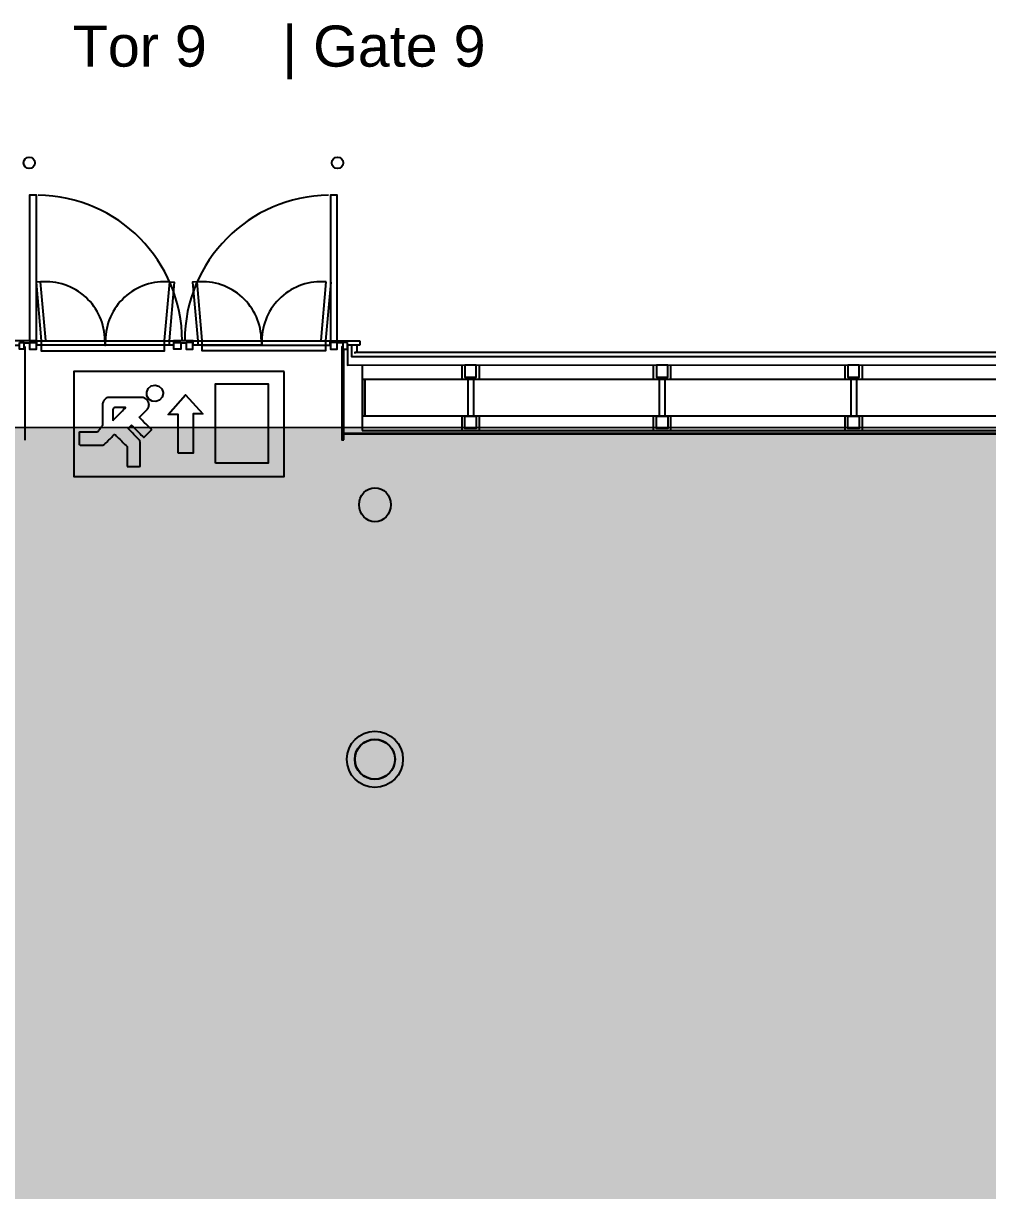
# Model space of a CAD drawing. Header units: metres. Extents: x 19 to 194, y 62 to 154.
# Drawn here: x 70.68 to 87.68, y 125.94 to 146.53 of the extents above; entities that cross this region are included whole.
import ezdxf

# ---------------------------------------------------------------- set-up
doc = ezdxf.new("R2010")
doc.units = ezdxf.units.M
doc.header["$MEASUREMENT"] = 0
doc.layers.add('ALL', color=7, linetype='Continuous')
doc.layers.add('ALL4', color=7, linetype='Continuous')
doc.styles.add('Arial', font='Arial.ttf')

msp = doc.modelspace()

# ---------------------------------------------------------------- hatches: boundary and pattern name
at = {"layer": 'ALL4', "lineweight": 0, "true_color": 0xe6e6e6, "transparency": 33554687}
h = msp.add_hatch(color=254, dxfattribs=at)
h.dxf.hatch_style = 1
h.paths.add_polyline_path([(181.2945, 128.8704), (187.0549, 128.8704), (187.0549, 139.3912), (29.3495, 139.4008), (29.3495, 127.8507), (32.7796, 127.8507), (32.7295, 82.9907), (29.3495, 82.9907), (29.3495, 69.8204), (187.0545, 69.8204), (187.0545, 83.1151), (181.2945, 83.1151)])

# ---------------------------------------------------------------- linework, layer by layer
at = {"layer": 'ALL', "color": 18, "lineweight": 25, "true_color": 0x000000}
for points in [[(70.7851, 140.9302), (70.9101, 140.9302), (70.9101, 143.497), (70.7901, 143.497), (70.7901, 140.9302)], [(76.2101, 140.9302), (76.2101, 143.497), (76.0901, 143.497), (76.0901, 140.9302)], [(71.0743, 140.9372), (70.9842, 141.9679), (70.9044, 141.961), (70.9946, 140.9302), (70.9946, 140.7502), (73.1679, 140.7502), (73.1679, 140.9302)], [(73.1683, 140.9372), (73.2591, 141.9679), (73.3382, 141.961), (73.248, 140.9302), (73.248, 140.8502)], [(73.8319, 140.9372), (73.7411, 141.9679), (73.662, 141.961), (73.7522, 140.9302), (73.7522, 140.8502)], [(76.0957, 141.9611), (76.0055, 140.9303), (76.0055, 140.7503), (73.8322, 140.7503), (73.8322, 140.9303)], [(75.9258, 140.9372), (76.016, 141.9679)], [(70.7901, 140.9002), (70.9151, 140.9002), (70.9151, 140.9302), (72.1164, 140.9302), (72.1163, 140.8502), (72.1263, 140.8502), (72.1264, 140.9302), (72.1164, 140.9302), (72.1163, 140.8502), (70.9151, 140.8502), (70.9151, 140.9302), (70.3901, 140.9302), (70.3901, 140.8502), (70.6101, 140.8502)], [(70.6901, 140.8932), (70.7901, 140.8932), (70.7901, 140.9002), (70.7901, 140.7802), (70.9101, 140.7802), (70.9101, 140.9002)], [(70.7051, 140.8202), (70.7051, 139.1801)], [(73.3273, 140.8502), (70.9947, 140.8502)], [(73.6728, 140.9302), (74.8738, 140.9302), (74.8738, 140.8502), (73.6728, 140.8502), (73.6728, 140.9302), (73.3273, 140.9302), (73.3273, 140.8502), (72.1263, 140.8502), (72.1263, 140.9302), (73.3273, 140.9302)], [(73.4526, 140.8932), (73.5476, 140.8932)], [(73.8322, 140.8502), (76.0851, 140.8502)], [(74.8738, 140.9302), (76.085, 140.9302)], [(74.8838, 140.9302), (74.8838, 140.8502)], [(74.8838, 140.8502), (76.085, 140.8502)], [(76.0851, 140.9302), (76.6101, 140.9302)], [(76.0851, 140.8502), (76.0851, 140.9302)], [(76.0901, 140.9002), (76.0901, 140.7802), (76.2101, 140.7802), (76.2101, 140.9002), (76.0851, 140.9002)], [(76.3101, 140.8932), (76.2101, 140.8932)], [(76.6101, 140.8502), (76.3901, 140.8502)], [(76.6101, 140.9302), (76.6101, 140.8502)], [(76.5301, 140.7052), (76.5301, 140.7302), (104.2201, 140.7301), (104.2201, 140.7051)], [(76.6501, 140.5002), (76.6501, 140.2502), (104.1001, 140.2501), (104.1001, 140.5041)], [(78.4126, 140.2502), (78.4126, 140.5002)], [(78.7126, 140.5002), (78.7126, 140.2502)], [(81.7876, 140.2502), (81.7876, 140.5002)], [(82.0876, 140.5002), (82.0876, 140.2502)], [(85.1626, 140.2502), (85.1626, 140.5002)], [(85.4626, 140.5002), (85.4626, 140.2502)], [(78.5126, 140.2852), (78.5126, 139.6002)], [(78.6126, 140.2852), (78.6126, 139.6002)], [(81.8876, 140.2852), (81.8876, 139.6002)], [(81.9876, 140.2852), (81.9876, 139.6002)], [(85.2626, 140.2852), (85.2626, 139.6002)], [(85.3626, 140.2852), (85.3626, 139.6002)], [(78.4126, 139.3502), (78.4126, 139.6002)], [(78.7126, 139.6002), (78.7126, 139.3502)], [(81.7876, 139.3502), (81.7876, 139.6002)], [(82.0876, 139.6002), (82.0876, 139.3502)], [(85.1626, 139.3502), (85.1626, 139.6002)], [(85.4626, 139.6002), (85.4626, 139.3502)], [(104.4251, 139.2802), (76.3251, 139.2803), (76.3251, 139.3003), (104.4251, 139.3002)]]:
    msp.add_lwpolyline(points, dxfattribs=at)
for points in [[(70.6101, 140.9002), (70.6901, 140.9002), (70.6901, 140.7802), (70.6101, 140.7802)], [(70.6981, 140.7702), (70.6981, 140.8202), (70.7051, 140.8202), (70.7051, 140.7702)], [(73.4526, 140.9002), (73.4526, 140.7802), (73.3326, 140.7802), (73.3326, 140.9002)], [(73.5476, 140.9002), (73.5476, 140.7802), (73.6676, 140.7802), (73.6676, 140.9002)], [(76.3021, 140.7702), (76.3021, 140.8202), (76.2951, 140.8202), (76.2951, 140.7702)], [(76.3901, 140.9002), (76.3101, 140.9002), (76.3101, 140.7802), (76.3901, 140.7802)], [(76.3901, 140.8503), (76.3901, 140.5003), (104.3601, 140.5042), (104.3601, 140.8542), (104.2801, 140.8542), (104.2801, 140.6452), (76.4701, 140.6453), (76.4701, 140.8503)], [(76.5551, 140.8452), (76.5551, 140.7352), (76.5601, 140.7352), (76.5601, 140.8452)], [(76.3251, 139.1802), (76.3251, 140.7702), (76.2951, 140.7702), (76.2951, 139.1802)], [(78.4626, 140.5002), (78.4626, 140.2852), (78.6626, 140.2852), (78.6626, 140.5002)], [(81.8376, 140.5002), (81.8376, 140.2852), (82.0376, 140.2852), (82.0376, 140.5002)], [(85.2126, 140.5002), (85.2126, 140.2852), (85.4126, 140.2852), (85.4126, 140.5002)], [(76.6551, 139.6052), (76.6551, 140.2452), (76.6501, 140.2452), (76.6501, 139.6052)], [(76.7051, 139.6052), (76.7051, 140.2452), (76.6551, 140.2452), (76.6551, 139.6052)], [(76.6501, 139.3502), (104.1001, 139.3501), (104.1001, 139.6001), (76.6501, 139.6002)], [(78.6626, 139.6002), (78.6626, 139.3852), (78.4626, 139.3852), (78.4626, 139.6002)], [(82.0376, 139.6002), (82.0376, 139.3852), (81.8376, 139.3852), (81.8376, 139.6002)], [(85.4126, 139.6002), (85.4126, 139.3852), (85.2126, 139.3852), (85.2126, 139.6002)]]:
    msp.add_lwpolyline(points, close=True, dxfattribs=at)
at = {"layer": 'ALL', "color": 4, "lineweight": 25}
for points in [[(75.2744, 140.3892), (71.5714, 140.3892), (71.5714, 138.5377), (75.2744, 138.5377)], [(74.0665, 138.771), (74.0665, 140.1697), (74.9931, 140.1697), (74.9931, 138.771)], [(73.1426, 140.0013), (73.1274, 139.9365), (73.0807, 139.8819), (73.0165, 139.8567), (72.9521, 139.8623), (72.8918, 139.8997), (72.8563, 139.9609), (72.8528, 140.0265), (72.8808, 140.0902), (72.9334, 140.1329), (73.001, 140.1472), (73.0672, 140.1291), (73.1176, 140.083), (73.1416, 140.018)], [(73.4083, 138.9466), (73.4068, 139.6275), (73.234, 139.6273), (73.5388, 139.9784), (73.8444, 139.6389), (73.6716, 139.6387), (73.6723, 138.9474)], [(72.5098, 138.7139), (72.5098, 138.7139), (72.5291, 138.7139), (72.5485, 138.7139), (72.5678, 138.7139), (72.5871, 138.7139), (72.6064, 138.7139), (72.6257, 138.7139), (72.645, 138.7139), (72.6643, 138.7139), (72.6836, 138.7139), (72.703, 138.7139), (72.7223, 138.7139), (72.7393, 138.7185), (72.7393, 138.7567), (72.7393, 138.7948), (72.7393, 138.833), (72.7393, 138.8712), (72.7393, 138.9094), (72.7393, 138.9476), (72.7393, 138.9858), (72.7393, 139.024), (72.7393, 139.0622), (72.7393, 139.1004), (72.7393, 139.1386), (72.7349, 139.1719), (72.7169, 139.1899), (72.6989, 139.2079), (72.6809, 139.2259), (72.6629, 139.244), (72.6449, 139.262), (72.6269, 139.28), (72.6088, 139.298), (72.5908, 139.316), (72.5728, 139.334), (72.5548, 139.352), (72.5368, 139.3701), (72.5271, 139.3834), (72.5321, 139.3884), (72.5371, 139.3935), (72.5422, 139.3985), (72.5472, 139.4035), (72.5522, 139.4086), (72.5573, 139.4136), (72.5623, 139.4186), (72.5673, 139.4237), (72.5724, 139.4287), (72.5774, 139.4337), (72.5824, 139.4388), (72.5938, 139.4326), (72.6121, 139.4143), (72.6304, 139.396), (72.6487, 139.3778), (72.667, 139.3595), (72.6853, 139.3412), (72.7035, 139.3229), (72.7218, 139.3046), (72.7401, 139.2863), (72.7584, 139.268), (72.7767, 139.2497), (72.795, 139.2315), (72.8092, 139.2311), (72.8208, 139.2427), (72.8324, 139.2543), (72.844, 139.2659), (72.8556, 139.2775), (72.8672, 139.289), (72.8788, 139.3006), (72.8904, 139.3122), (72.902, 139.3238), (72.9136, 139.3354), (72.9252, 139.347), (72.9367, 139.3586), (72.9268, 139.375), (72.9085, 139.3933), (72.8903, 139.4116), (72.872, 139.4299), (72.8537, 139.4482), (72.8354, 139.4664), (72.8171, 139.4847), (72.7988, 139.503), (72.7805, 139.5213), (72.7622, 139.5396), (72.744, 139.5579), (72.7257, 139.5762), (72.7326, 139.5889), (72.7444, 139.6007), (72.7561, 139.6124), (72.7678, 139.6242), (72.7796, 139.6359), (72.7913, 139.6477), (72.8031, 139.6594), (72.8148, 139.6712), (72.8266, 139.6829), (72.8383, 139.6946), (72.8501, 139.7064), (72.8618, 139.7181), (72.8681, 139.7255), (72.8738, 139.7334), (72.8789, 139.7418), (72.8834, 139.7509), (72.8872, 139.7604), (72.8901, 139.7704), (72.8922, 139.7806), (72.8934, 139.791), (72.8937, 139.8016), (72.8931, 139.812), (72.8916, 139.8223), (72.8892, 139.8324), (72.886, 139.842), (72.8821, 139.8512), (72.8776, 139.8599), (72.8725, 139.8679), (72.8663, 139.8765), (72.859, 139.8853), (72.8509, 139.8936), (72.8421, 139.9012), (72.8325, 139.9081), (72.8224, 139.9142), (72.8118, 139.9194), (72.8009, 139.9237), (72.7897, 139.927), (72.7784, 139.9293), (72.7671, 139.9306), (72.7268, 139.9308), (72.6784, 139.9308), (72.63, 139.9308), (72.5817, 139.9308), (72.5333, 139.9308), (72.4849, 139.9308), (72.4366, 139.9308), (72.3882, 139.9308), (72.3398, 139.9308), (72.2914, 139.9308), (72.2431, 139.9308), (72.1947, 139.9308), (72.1823, 139.9305), (72.1737, 139.9295), (72.165, 139.9278), (72.1564, 139.9253), (72.1481, 139.922), (72.14, 139.9181), (72.1323, 139.9135), (72.1251, 139.9082), (72.1184, 139.9025), (72.1123, 139.8962), (72.1068, 139.8896), (72.0986, 139.8779), (72.091, 139.8649), (72.0845, 139.8512), (72.0793, 139.8371), (72.0753, 139.822), (72.0753, 139.7897), (72.0753, 139.7574), (72.0753, 139.7251), (72.0753, 139.6928), (72.0753, 139.6605), (72.0753, 139.6282), (72.0753, 139.5959), (72.0753, 139.5636), (72.0753, 139.5313), (72.0753, 139.499), (72.0753, 139.4667), (72.0741, 139.438), (72.0665, 139.4278), (72.0588, 139.4176), (72.0512, 139.4074), (72.0436, 139.3972), (72.0359, 139.387), (72.0283, 139.3768), (72.0206, 139.3666), (72.013, 139.3565), (72.0054, 139.3463), (71.9977, 139.3361), (71.9901, 139.3259), (71.9769, 139.3186), (71.9497, 139.3186), (71.9224, 139.3186), (71.8951, 139.3186), (71.8679, 139.3186), (71.8406, 139.3186), (71.8133, 139.3186), (71.786, 139.3186), (71.7588, 139.3186), (71.7315, 139.3186), (71.7042, 139.3186), (71.677, 139.3186), (71.6606, 139.3108), (71.6606, 139.2915), (71.6606, 139.2722), (71.6606, 139.2529), (71.6606, 139.2336), (71.6606, 139.2143), (71.6606, 139.195), (71.6606, 139.1756), (71.6606, 139.1563), (71.6606, 139.137), (71.6606, 139.1177), (71.6606, 139.0984), (71.6796, 139.0891), (71.7161, 139.0891), (71.7527, 139.0891), (71.7892, 139.0891), (71.8257, 139.0891), (71.8622, 139.0891), (71.8988, 139.0891), (71.9353, 139.0891), (71.9718, 139.0891), (72.0083, 139.0891), (72.0449, 139.0891), (72.0814, 139.0891), (72.105, 139.0996), (72.1214, 139.1159), (72.1377, 139.1323), (72.1541, 139.1486), (72.1704, 139.165), (72.1868, 139.1814), (72.2031, 139.1977), (72.2195, 139.2141), (72.2358, 139.2304), (72.2522, 139.2468), (72.2685, 139.2631), (72.2849, 139.2795), (72.3029, 139.2693), (72.3215, 139.2506), (72.3402, 139.232), (72.3588, 139.2134), (72.3774, 139.1948), (72.396, 139.1762), (72.4146, 139.1576), (72.4332, 139.139), (72.4518, 139.1204), (72.4704, 139.1018), (72.489, 139.0832), (72.5076, 139.0646), (72.5098, 139.0366), (72.5098, 139.0072), (72.5098, 138.9779), (72.5098, 138.9486), (72.5098, 138.9192), (72.5098, 138.8899), (72.5098, 138.8606), (72.5098, 138.8312), (72.5098, 138.8019), (72.5098, 138.7726), (72.5098, 138.7432)], [(72.2558, 139.7134), (72.2558, 139.7134), (72.2558, 139.6982), (72.2558, 139.683), (72.2558, 139.6678), (72.2558, 139.6527), (72.2558, 139.6375), (72.2558, 139.6223), (72.2558, 139.6071), (72.2558, 139.5919), (72.2558, 139.5767), (72.2558, 139.5615), (72.2558, 139.5463), (72.2558, 139.5311), (72.2654, 139.5337), (72.2836, 139.5518), (72.3018, 139.57), (72.3199, 139.5881), (72.3381, 139.6063), (72.3562, 139.6244), (72.3744, 139.6426), (72.3925, 139.6608), (72.4107, 139.6789), (72.4289, 139.6971), (72.447, 139.7152), (72.4652, 139.7334), (72.4812, 139.7504), (72.4657, 139.7504), (72.4502, 139.7504), (72.4347, 139.7504), (72.4192, 139.7504), (72.4037, 139.7504), (72.3882, 139.7504), (72.3726, 139.7504), (72.3571, 139.7504), (72.3416, 139.7504), (72.3261, 139.7504), (72.3106, 139.7504), (72.2951, 139.7504), (72.2877, 139.7504), (72.2859, 139.7502), (72.2841, 139.7499), (72.2823, 139.7495), (72.2805, 139.7489), (72.2788, 139.7481), (72.2771, 139.7472), (72.2755, 139.7462), (72.274, 139.7451), (72.2727, 139.7438), (72.2714, 139.7425), (72.2702, 139.741), (72.2658, 139.7345), (72.2619, 139.7278), (72.2585, 139.7207)]]:
    msp.add_lwpolyline(points, close=True, dxfattribs=at)
at = {"layer": 'ALL', "color": 18, "lineweight": 25, "true_color": 0x000000}
for centre, radius in [((70.7831, 144.0676), 0.1), ((76.2164, 144.0676), 0.1), ((76.8751, 133.5502), 0.495), ((76.8751, 133.5502), 0.355), ((76.8751, 133.5502), 0.35)]:
    msp.add_circle(centre, radius, dxfattribs=at)
for centre, radius, start, end in [((70.9101, 140.9302), 2.5668, -0.00011, 89.33022), ((76.0901, 140.9302), 2.5668, 90.66956, 179.99989), ((71.0749, 140.9305), 1.0414, -0.01596, 94.999), ((73.168, 140.9302), 1.0417, 85.01733, 179.9992), ((73.8322, 140.9302), 1.0417, 0.00059, 94.98245), ((75.9252, 140.9305), 1.0414, 85.00078, -179.98426)]:
    msp.add_arc(centre, radius, start, end, dxfattribs=at)
msp.add_ellipse((76.8751, 138.0398), major_axis=(0, -0.2999), ratio=0.9320553, dxfattribs=at)
at = {"layer": 'ALL4', "color": 18, "lineweight": 25, "true_color": 0x000000}
for points in [[(70.7851, 140.9302), (70.9101, 140.9302), (70.9101, 143.497), (70.7901, 143.497), (70.7901, 140.9302)], [(76.2101, 140.9302), (76.2101, 143.497), (76.0901, 143.497), (76.0901, 140.9302)], [(71.0743, 140.9372), (70.9842, 141.9679), (70.9044, 141.961), (70.9946, 140.9302), (70.9946, 140.7502), (73.1679, 140.7502), (73.1679, 140.9302)], [(73.1683, 140.9372), (73.2591, 141.9679), (73.3382, 141.961), (73.248, 140.9302), (73.248, 140.8502)], [(73.8319, 140.9372), (73.7411, 141.9679), (73.662, 141.961), (73.7522, 140.9302), (73.7522, 140.8502)], [(76.0957, 141.9611), (76.0055, 140.9303), (76.0055, 140.7503), (73.8322, 140.7503), (73.8322, 140.9303)], [(75.9258, 140.9372), (76.016, 141.9679)], [(70.7901, 140.9002), (70.9151, 140.9002), (70.9151, 140.9302), (72.1164, 140.9302), (72.1163, 140.8502), (72.1263, 140.8502), (72.1264, 140.9302), (72.1164, 140.9302), (72.1163, 140.8502), (70.9151, 140.8502), (70.9151, 140.9302), (70.3901, 140.9302), (70.3901, 140.8502), (70.6101, 140.8502)], [(70.6901, 140.8932), (70.7901, 140.8932), (70.7901, 140.9002), (70.7901, 140.7802), (70.9101, 140.7802), (70.9101, 140.9002)], [(70.7051, 140.8202), (70.7051, 139.1801)], [(73.3273, 140.8502), (70.9947, 140.8502)], [(73.6728, 140.9302), (74.8738, 140.9302), (74.8738, 140.8502), (73.6728, 140.8502), (73.6728, 140.9302), (73.3273, 140.9302), (73.3273, 140.8502), (72.1263, 140.8502), (72.1263, 140.9302), (73.3273, 140.9302)], [(73.4526, 140.8932), (73.5476, 140.8932)], [(73.8322, 140.8502), (76.0851, 140.8502)], [(74.8738, 140.9302), (76.085, 140.9302)], [(74.8838, 140.9302), (74.8838, 140.8502)], [(74.8838, 140.8502), (76.085, 140.8502)], [(76.0851, 140.9302), (76.6101, 140.9302)], [(76.0851, 140.8502), (76.0851, 140.9302)], [(76.0901, 140.9002), (76.0901, 140.7802), (76.2101, 140.7802), (76.2101, 140.9002), (76.0851, 140.9002)], [(76.3101, 140.8932), (76.2101, 140.8932)], [(76.6101, 140.8502), (76.3901, 140.8502)], [(76.6101, 140.9302), (76.6101, 140.8502)], [(76.5301, 140.7052), (76.5301, 140.7302), (104.2201, 140.7301), (104.2201, 140.7051)], [(76.6501, 140.5002), (76.6501, 140.2502), (104.1001, 140.2501), (104.1001, 140.5041)], [(78.4126, 140.2502), (78.4126, 140.5002)], [(78.7126, 140.5002), (78.7126, 140.2502)], [(81.7876, 140.2502), (81.7876, 140.5002)], [(82.0876, 140.5002), (82.0876, 140.2502)], [(85.1626, 140.2502), (85.1626, 140.5002)], [(85.4626, 140.5002), (85.4626, 140.2502)], [(78.5126, 140.2852), (78.5126, 139.6002)], [(78.6126, 140.2852), (78.6126, 139.6002)], [(81.8876, 140.2852), (81.8876, 139.6002)], [(81.9876, 140.2852), (81.9876, 139.6002)], [(85.2626, 140.2852), (85.2626, 139.6002)], [(85.3626, 140.2852), (85.3626, 139.6002)], [(78.4126, 139.3502), (78.4126, 139.6002)], [(78.7126, 139.6002), (78.7126, 139.3502)], [(81.7876, 139.3502), (81.7876, 139.6002)], [(82.0876, 139.6002), (82.0876, 139.3502)], [(85.1626, 139.3502), (85.1626, 139.6002)], [(85.4626, 139.6002), (85.4626, 139.3502)], [(104.4251, 139.2802), (76.3251, 139.2803), (76.3251, 139.3003), (104.4251, 139.3002)]]:
    msp.add_lwpolyline(points, dxfattribs=at)
for points in [[(70.6101, 140.9002), (70.6901, 140.9002), (70.6901, 140.7802), (70.6101, 140.7802)], [(70.6981, 140.7702), (70.6981, 140.8202), (70.7051, 140.8202), (70.7051, 140.7702)], [(73.4526, 140.9002), (73.4526, 140.7802), (73.3326, 140.7802), (73.3326, 140.9002)], [(73.5476, 140.9002), (73.5476, 140.7802), (73.6676, 140.7802), (73.6676, 140.9002)], [(76.3021, 140.7702), (76.3021, 140.8202), (76.2951, 140.8202), (76.2951, 140.7702)], [(76.3901, 140.9002), (76.3101, 140.9002), (76.3101, 140.7802), (76.3901, 140.7802)], [(76.3901, 140.8503), (76.3901, 140.5003), (104.3601, 140.5042), (104.3601, 140.8542), (104.2801, 140.8542), (104.2801, 140.6452), (76.4701, 140.6453), (76.4701, 140.8503)], [(76.5551, 140.8452), (76.5551, 140.7352), (76.5601, 140.7352), (76.5601, 140.8452)], [(76.3251, 139.1802), (76.3251, 140.7702), (76.2951, 140.7702), (76.2951, 139.1802)], [(78.4626, 140.5002), (78.4626, 140.2852), (78.6626, 140.2852), (78.6626, 140.5002)], [(81.8376, 140.5002), (81.8376, 140.2852), (82.0376, 140.2852), (82.0376, 140.5002)], [(85.2126, 140.5002), (85.2126, 140.2852), (85.4126, 140.2852), (85.4126, 140.5002)], [(76.6551, 139.6052), (76.6551, 140.2452), (76.6501, 140.2452), (76.6501, 139.6052)], [(76.7051, 139.6052), (76.7051, 140.2452), (76.6551, 140.2452), (76.6551, 139.6052)], [(76.6501, 139.3502), (104.1001, 139.3501), (104.1001, 139.6001), (76.6501, 139.6002)], [(78.6626, 139.6002), (78.6626, 139.3852), (78.4626, 139.3852), (78.4626, 139.6002)], [(82.0376, 139.6002), (82.0376, 139.3852), (81.8376, 139.3852), (81.8376, 139.6002)], [(85.4126, 139.6002), (85.4126, 139.3852), (85.2126, 139.3852), (85.2126, 139.6002)]]:
    msp.add_lwpolyline(points, close=True, dxfattribs=at)
at = {"layer": 'ALL4', "color": 4, "lineweight": 25}
for points in [[(75.2744, 140.3892), (71.5714, 140.3892), (71.5714, 138.5377), (75.2744, 138.5377)], [(74.0665, 138.771), (74.0665, 140.1697), (74.9931, 140.1697), (74.9931, 138.771)], [(73.1426, 140.0013), (73.1274, 139.9365), (73.0807, 139.8819), (73.0165, 139.8567), (72.9521, 139.8623), (72.8918, 139.8997), (72.8563, 139.9609), (72.8528, 140.0265), (72.8808, 140.0902), (72.9334, 140.1329), (73.001, 140.1472), (73.0672, 140.1291), (73.1176, 140.083), (73.1416, 140.018)], [(73.4083, 138.9466), (73.4068, 139.6275), (73.234, 139.6273), (73.5388, 139.9784), (73.8444, 139.6389), (73.6716, 139.6387), (73.6723, 138.9474)], [(72.5098, 138.7139), (72.5098, 138.7139), (72.5291, 138.7139), (72.5485, 138.7139), (72.5678, 138.7139), (72.5871, 138.7139), (72.6064, 138.7139), (72.6257, 138.7139), (72.645, 138.7139), (72.6643, 138.7139), (72.6836, 138.7139), (72.703, 138.7139), (72.7223, 138.7139), (72.7393, 138.7185), (72.7393, 138.7567), (72.7393, 138.7948), (72.7393, 138.833), (72.7393, 138.8712), (72.7393, 138.9094), (72.7393, 138.9476), (72.7393, 138.9858), (72.7393, 139.024), (72.7393, 139.0622), (72.7393, 139.1004), (72.7393, 139.1386), (72.7349, 139.1719), (72.7169, 139.1899), (72.6989, 139.2079), (72.6809, 139.2259), (72.6629, 139.244), (72.6449, 139.262), (72.6269, 139.28), (72.6088, 139.298), (72.5908, 139.316), (72.5728, 139.334), (72.5548, 139.352), (72.5368, 139.3701), (72.5271, 139.3834), (72.5321, 139.3884), (72.5371, 139.3935), (72.5422, 139.3985), (72.5472, 139.4035), (72.5522, 139.4086), (72.5573, 139.4136), (72.5623, 139.4186), (72.5673, 139.4237), (72.5724, 139.4287), (72.5774, 139.4337), (72.5824, 139.4388), (72.5938, 139.4326), (72.6121, 139.4143), (72.6304, 139.396), (72.6487, 139.3778), (72.667, 139.3595), (72.6853, 139.3412), (72.7035, 139.3229), (72.7218, 139.3046), (72.7401, 139.2863), (72.7584, 139.268), (72.7767, 139.2497), (72.795, 139.2315), (72.8092, 139.2311), (72.8208, 139.2427), (72.8324, 139.2543), (72.844, 139.2659), (72.8556, 139.2775), (72.8672, 139.289), (72.8788, 139.3006), (72.8904, 139.3122), (72.902, 139.3238), (72.9136, 139.3354), (72.9252, 139.347), (72.9367, 139.3586), (72.9268, 139.375), (72.9085, 139.3933), (72.8903, 139.4116), (72.872, 139.4299), (72.8537, 139.4482), (72.8354, 139.4664), (72.8171, 139.4847), (72.7988, 139.503), (72.7805, 139.5213), (72.7622, 139.5396), (72.744, 139.5579), (72.7257, 139.5762), (72.7326, 139.5889), (72.7444, 139.6007), (72.7561, 139.6124), (72.7678, 139.6242), (72.7796, 139.6359), (72.7913, 139.6477), (72.8031, 139.6594), (72.8148, 139.6712), (72.8266, 139.6829), (72.8383, 139.6946), (72.8501, 139.7064), (72.8618, 139.7181), (72.8681, 139.7255), (72.8738, 139.7334), (72.8789, 139.7418), (72.8834, 139.7509), (72.8872, 139.7604), (72.8901, 139.7704), (72.8922, 139.7806), (72.8934, 139.791), (72.8937, 139.8016), (72.8931, 139.812), (72.8916, 139.8223), (72.8892, 139.8324), (72.886, 139.842), (72.8821, 139.8512), (72.8776, 139.8599), (72.8725, 139.8679), (72.8663, 139.8765), (72.859, 139.8853), (72.8509, 139.8936), (72.8421, 139.9012), (72.8325, 139.9081), (72.8224, 139.9142), (72.8118, 139.9194), (72.8009, 139.9237), (72.7897, 139.927), (72.7784, 139.9293), (72.7671, 139.9306), (72.7268, 139.9308), (72.6784, 139.9308), (72.63, 139.9308), (72.5817, 139.9308), (72.5333, 139.9308), (72.4849, 139.9308), (72.4366, 139.9308), (72.3882, 139.9308), (72.3398, 139.9308), (72.2914, 139.9308), (72.2431, 139.9308), (72.1947, 139.9308), (72.1823, 139.9305), (72.1737, 139.9295), (72.165, 139.9278), (72.1564, 139.9253), (72.1481, 139.922), (72.14, 139.9181), (72.1323, 139.9135), (72.1251, 139.9082), (72.1184, 139.9025), (72.1123, 139.8962), (72.1068, 139.8896), (72.0986, 139.8779), (72.091, 139.8649), (72.0845, 139.8512), (72.0793, 139.8371), (72.0753, 139.822), (72.0753, 139.7897), (72.0753, 139.7574), (72.0753, 139.7251), (72.0753, 139.6928), (72.0753, 139.6605), (72.0753, 139.6282), (72.0753, 139.5959), (72.0753, 139.5636), (72.0753, 139.5313), (72.0753, 139.499), (72.0753, 139.4667), (72.0741, 139.438), (72.0665, 139.4278), (72.0588, 139.4176), (72.0512, 139.4074), (72.0436, 139.3972), (72.0359, 139.387), (72.0283, 139.3768), (72.0206, 139.3666), (72.013, 139.3565), (72.0054, 139.3463), (71.9977, 139.3361), (71.9901, 139.3259), (71.9769, 139.3186), (71.9497, 139.3186), (71.9224, 139.3186), (71.8951, 139.3186), (71.8679, 139.3186), (71.8406, 139.3186), (71.8133, 139.3186), (71.786, 139.3186), (71.7588, 139.3186), (71.7315, 139.3186), (71.7042, 139.3186), (71.677, 139.3186), (71.6606, 139.3108), (71.6606, 139.2915), (71.6606, 139.2722), (71.6606, 139.2529), (71.6606, 139.2336), (71.6606, 139.2143), (71.6606, 139.195), (71.6606, 139.1756), (71.6606, 139.1563), (71.6606, 139.137), (71.6606, 139.1177), (71.6606, 139.0984), (71.6796, 139.0891), (71.7161, 139.0891), (71.7527, 139.0891), (71.7892, 139.0891), (71.8257, 139.0891), (71.8622, 139.0891), (71.8988, 139.0891), (71.9353, 139.0891), (71.9718, 139.0891), (72.0083, 139.0891), (72.0449, 139.0891), (72.0814, 139.0891), (72.105, 139.0996), (72.1214, 139.1159), (72.1377, 139.1323), (72.1541, 139.1486), (72.1704, 139.165), (72.1868, 139.1814), (72.2031, 139.1977), (72.2195, 139.2141), (72.2358, 139.2304), (72.2522, 139.2468), (72.2685, 139.2631), (72.2849, 139.2795), (72.3029, 139.2693), (72.3215, 139.2506), (72.3402, 139.232), (72.3588, 139.2134), (72.3774, 139.1948), (72.396, 139.1762), (72.4146, 139.1576), (72.4332, 139.139), (72.4518, 139.1204), (72.4704, 139.1018), (72.489, 139.0832), (72.5076, 139.0646), (72.5098, 139.0366), (72.5098, 139.0072), (72.5098, 138.9779), (72.5098, 138.9486), (72.5098, 138.9192), (72.5098, 138.8899), (72.5098, 138.8606), (72.5098, 138.8312), (72.5098, 138.8019), (72.5098, 138.7726), (72.5098, 138.7432)], [(72.2558, 139.7134), (72.2558, 139.7134), (72.2558, 139.6982), (72.2558, 139.683), (72.2558, 139.6678), (72.2558, 139.6527), (72.2558, 139.6375), (72.2558, 139.6223), (72.2558, 139.6071), (72.2558, 139.5919), (72.2558, 139.5767), (72.2558, 139.5615), (72.2558, 139.5463), (72.2558, 139.5311), (72.2654, 139.5337), (72.2836, 139.5518), (72.3018, 139.57), (72.3199, 139.5881), (72.3381, 139.6063), (72.3562, 139.6244), (72.3744, 139.6426), (72.3925, 139.6608), (72.4107, 139.6789), (72.4289, 139.6971), (72.447, 139.7152), (72.4652, 139.7334), (72.4812, 139.7504), (72.4657, 139.7504), (72.4502, 139.7504), (72.4347, 139.7504), (72.4192, 139.7504), (72.4037, 139.7504), (72.3882, 139.7504), (72.3726, 139.7504), (72.3571, 139.7504), (72.3416, 139.7504), (72.3261, 139.7504), (72.3106, 139.7504), (72.2951, 139.7504), (72.2877, 139.7504), (72.2859, 139.7502), (72.2841, 139.7499), (72.2823, 139.7495), (72.2805, 139.7489), (72.2788, 139.7481), (72.2771, 139.7472), (72.2755, 139.7462), (72.274, 139.7451), (72.2727, 139.7438), (72.2714, 139.7425), (72.2702, 139.741), (72.2658, 139.7345), (72.2619, 139.7278), (72.2585, 139.7207)]]:
    msp.add_lwpolyline(points, close=True, dxfattribs=at)
at = {"layer": 'ALL4', "color": 254, "lineweight": 0, "true_color": 0xe6e6e6, "transparency": 33554687}
msp.add_lwpolyline([(181.2945, 128.8704), (187.0549, 128.8704), (187.0549, 139.3912), (29.3495, 139.4008), (29.3495, 127.8507), (32.7796, 127.8507), (32.7295, 82.9907), (29.3495, 82.9907), (29.3495, 69.8204), (187.0545, 69.8204), (187.0545, 83.1151), (181.2945, 83.1151)], close=True, dxfattribs=at)
at = {"layer": 'ALL4', "color": 254, "lineweight": 25, "true_color": 0xe6e6e6}
msp.add_lwpolyline([(181.2945, 128.8704), (187.0549, 128.8704), (187.0549, 139.3912), (29.3495, 139.4008), (29.3495, 127.8507), (32.7796, 127.8507), (32.7295, 82.9907), (29.3495, 82.9907), (29.3495, 69.8204), (187.0545, 69.8204), (187.0545, 83.1151), (181.2945, 83.1151)], close=True, dxfattribs=at)
at = {"layer": 'ALL4', "color": 18, "lineweight": 25, "true_color": 0x000000}
for centre, radius in [((70.7831, 144.0676), 0.1), ((76.2164, 144.0676), 0.1), ((76.8751, 133.5502), 0.495), ((76.8751, 133.5502), 0.355), ((76.8751, 133.5502), 0.35)]:
    msp.add_circle(centre, radius, dxfattribs=at)
for centre, radius, start, end in [((70.9101, 140.9302), 2.5668, -0.00011, 89.33022), ((76.0901, 140.9302), 2.5668, 90.66956, 179.99989), ((71.0749, 140.9305), 1.0414, -0.01596, 94.999), ((73.168, 140.9302), 1.0417, 85.01733, 179.9992), ((73.8322, 140.9302), 1.0417, 0.00059, 94.98245), ((75.9252, 140.9305), 1.0414, 85.00078, -179.98426)]:
    msp.add_arc(centre, radius, start, end, dxfattribs=at)
msp.add_ellipse((76.8751, 138.0398), major_axis=(0, -0.2999), ratio=0.9320553, dxfattribs=at)

# ---------------------------------------------------------------- texts
at = {"layer": 'ALL', "color": 18, "true_color": 0x000000, "style": 'Arial'}
for s, p in [('Tor 9', (71.5501, 145.763)), ('| Gate 9', (75.2417, 145.763))]:
    msp.add_text(s, height=0.725, dxfattribs=at).set_placement(p)
at = {"layer": 'ALL4', "color": 18, "true_color": 0x000000, "style": 'Arial'}
for s, p in [('Tor 9', (71.5501, 145.763)), ('| Gate 9', (75.2417, 145.763))]:
    msp.add_text(s, height=0.725, dxfattribs=at).set_placement(p)

doc.saveas('drawing.dxf')
